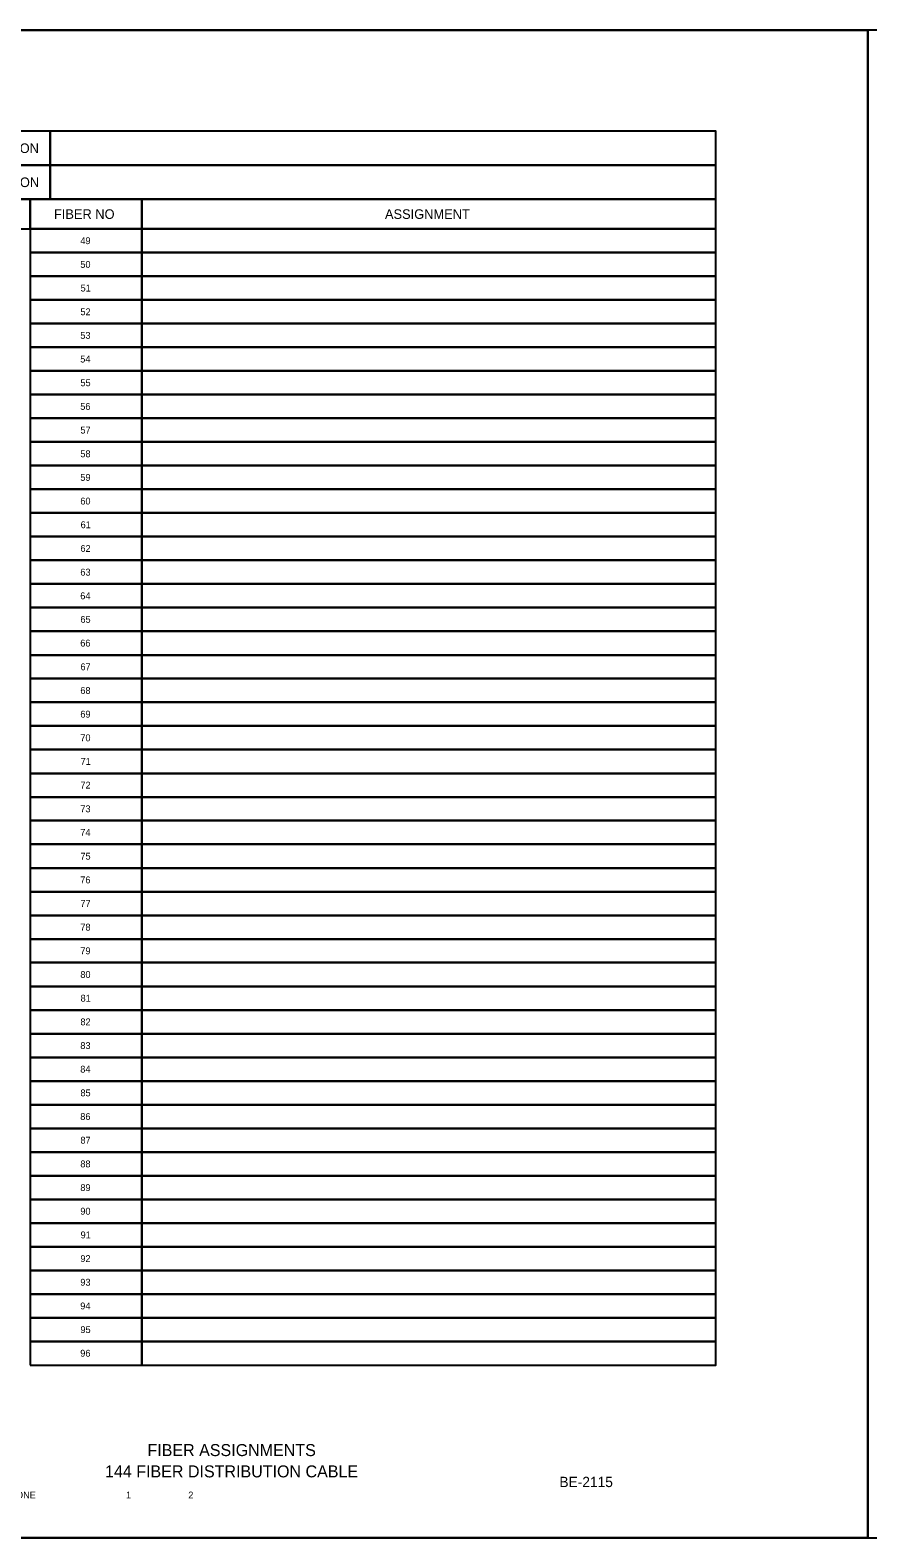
# Model space of a CAD drawing. Extents: x 2262604.53 to 2262610.19, y -3123854.81 to -3123852.98.
# Drawn here: x 2262606.341 to 2262607.36, y -3123854.81 to -3123852.976 of the extents above; entities that cross this region are included whole.
import ezdxf

# ---------------------------------------------------------------- set-up
doc = ezdxf.new("R2010")
doc.units = 0
for name, color, linetype in [('SH_General_Details', 7, 'Continuous'), ('SH_Named_Boundary', 7, 'Continuous'), ('SH_Printer_Plotting_Border', 7, 'Continuous')]:
    doc.layers.add(name, color=color, linetype=linetype)

msp = doc.modelspace()

# ---------------------------------------------------------------- linework, layer by layer
at = {"layer": 'SH_General_Details'}
for points in [[(2262606.0054, -3123853.1405), (2262606.3652, -3123853.1405), (2262606.3652, -3123853.0991), (2262606.0054, -3123853.0991)], [(2262606.3652, -3123853.1405), (2262607.1747, -3123853.1405), (2262607.1747, -3123853.0991), (2262606.3652, -3123853.0991)], [(2262606.0054, -3123853.1819), (2262606.3652, -3123853.1819), (2262606.3652, -3123853.1405), (2262606.0054, -3123853.1405)], [(2262606.3652, -3123853.1819), (2262607.1747, -3123853.1819), (2262607.1747, -3123853.1405), (2262606.3652, -3123853.1405)], [(2262606.2052, -3123853.2179), (2262606.341, -3123853.2179), (2262606.341, -3123853.1819), (2262606.2052, -3123853.1819)], [(2262606.341, -3123853.2179), (2262606.4768, -3123853.2179), (2262606.4768, -3123853.1819), (2262606.341, -3123853.1819)], [(2262606.4768, -3123853.2179), (2262607.1747, -3123853.2179), (2262607.1747, -3123853.1819), (2262606.4768, -3123853.1819)], [(2262606.341, -3123853.2466), (2262606.4768, -3123853.2466), (2262606.4768, -3123853.2179), (2262606.341, -3123853.2179)], [(2262606.4768, -3123853.2466), (2262607.1747, -3123853.2466), (2262607.1747, -3123853.2179), (2262606.4768, -3123853.2179)], [(2262606.341, -3123853.2754), (2262606.4768, -3123853.2754), (2262606.4768, -3123853.2466), (2262606.341, -3123853.2466)], [(2262606.4768, -3123853.2754), (2262607.1747, -3123853.2754), (2262607.1747, -3123853.2466), (2262606.4768, -3123853.2466)], [(2262606.341, -3123853.3042), (2262606.4768, -3123853.3042), (2262606.4768, -3123853.2754), (2262606.341, -3123853.2754)], [(2262606.4768, -3123853.3042), (2262607.1747, -3123853.3042), (2262607.1747, -3123853.2754), (2262606.4768, -3123853.2754)], [(2262606.341, -3123853.333), (2262606.4768, -3123853.333), (2262606.4768, -3123853.3042), (2262606.341, -3123853.3042)], [(2262606.4768, -3123853.333), (2262607.1747, -3123853.333), (2262607.1747, -3123853.3042), (2262606.4768, -3123853.3042)], [(2262606.341, -3123853.3618), (2262606.4768, -3123853.3618), (2262606.4768, -3123853.333), (2262606.341, -3123853.333)], [(2262606.4768, -3123853.3618), (2262607.1747, -3123853.3618), (2262607.1747, -3123853.333), (2262606.4768, -3123853.333)], [(2262606.341, -3123853.3906), (2262606.4768, -3123853.3906), (2262606.4768, -3123853.3618), (2262606.341, -3123853.3618)], [(2262606.4768, -3123853.3906), (2262607.1747, -3123853.3906), (2262607.1747, -3123853.3618), (2262606.4768, -3123853.3618)], [(2262606.341, -3123853.4193), (2262606.4768, -3123853.4193), (2262606.4768, -3123853.3906), (2262606.341, -3123853.3906)], [(2262606.4768, -3123853.4193), (2262607.1747, -3123853.4193), (2262607.1747, -3123853.3906), (2262606.4768, -3123853.3906)], [(2262606.341, -3123853.4481), (2262606.4768, -3123853.4481), (2262606.4768, -3123853.4193), (2262606.341, -3123853.4193)], [(2262606.4768, -3123853.4481), (2262607.1747, -3123853.4481), (2262607.1747, -3123853.4193), (2262606.4768, -3123853.4193)], [(2262606.341, -3123853.4769), (2262606.4768, -3123853.4769), (2262606.4768, -3123853.4481), (2262606.341, -3123853.4481)], [(2262606.4768, -3123853.4769), (2262607.1747, -3123853.4769), (2262607.1747, -3123853.4481), (2262606.4768, -3123853.4481)], [(2262606.341, -3123853.5057), (2262606.4768, -3123853.5057), (2262606.4768, -3123853.4769), (2262606.341, -3123853.4769)], [(2262606.4768, -3123853.5057), (2262607.1747, -3123853.5057), (2262607.1747, -3123853.4769), (2262606.4768, -3123853.4769)], [(2262606.341, -3123853.5345), (2262606.4768, -3123853.5345), (2262606.4768, -3123853.5057), (2262606.341, -3123853.5057)], [(2262606.4768, -3123853.5345), (2262607.1747, -3123853.5345), (2262607.1747, -3123853.5057), (2262606.4768, -3123853.5057)], [(2262606.341, -3123853.5633), (2262606.4768, -3123853.5633), (2262606.4768, -3123853.5345), (2262606.341, -3123853.5345)], [(2262606.4768, -3123853.5633), (2262607.1747, -3123853.5633), (2262607.1747, -3123853.5345), (2262606.4768, -3123853.5345)], [(2262606.341, -3123853.592), (2262606.4768, -3123853.592), (2262606.4768, -3123853.5633), (2262606.341, -3123853.5633)], [(2262606.4768, -3123853.592), (2262607.1747, -3123853.592), (2262607.1747, -3123853.5633), (2262606.4768, -3123853.5633)], [(2262606.341, -3123853.6208), (2262606.4768, -3123853.6208), (2262606.4768, -3123853.592), (2262606.341, -3123853.592)], [(2262606.4768, -3123853.6208), (2262607.1747, -3123853.6208), (2262607.1747, -3123853.592), (2262606.4768, -3123853.592)], [(2262606.341, -3123853.6496), (2262606.4768, -3123853.6496), (2262606.4768, -3123853.6208), (2262606.341, -3123853.6208)], [(2262606.4768, -3123853.6496), (2262607.1747, -3123853.6496), (2262607.1747, -3123853.6208), (2262606.4768, -3123853.6208)], [(2262606.341, -3123853.6784), (2262606.4768, -3123853.6784), (2262606.4768, -3123853.6496), (2262606.341, -3123853.6496)], [(2262606.4768, -3123853.6784), (2262607.1747, -3123853.6784), (2262607.1747, -3123853.6496), (2262606.4768, -3123853.6496)], [(2262606.341, -3123853.7072), (2262606.4768, -3123853.7072), (2262606.4768, -3123853.6784), (2262606.341, -3123853.6784)], [(2262606.4768, -3123853.7072), (2262607.1747, -3123853.7072), (2262607.1747, -3123853.6784), (2262606.4768, -3123853.6784)], [(2262606.341, -3123853.736), (2262606.4768, -3123853.736), (2262606.4768, -3123853.7072), (2262606.341, -3123853.7072)], [(2262606.4768, -3123853.736), (2262607.1747, -3123853.736), (2262607.1747, -3123853.7072), (2262606.4768, -3123853.7072)], [(2262606.341, -3123853.7647), (2262606.4768, -3123853.7647), (2262606.4768, -3123853.736), (2262606.341, -3123853.736)], [(2262606.4768, -3123853.7647), (2262607.1747, -3123853.7647), (2262607.1747, -3123853.736), (2262606.4768, -3123853.736)], [(2262606.341, -3123853.7935), (2262606.4768, -3123853.7935), (2262606.4768, -3123853.7647), (2262606.341, -3123853.7647)], [(2262606.4768, -3123853.7935), (2262607.1747, -3123853.7935), (2262607.1747, -3123853.7647), (2262606.4768, -3123853.7647)], [(2262606.341, -3123853.8223), (2262606.4768, -3123853.8223), (2262606.4768, -3123853.7935), (2262606.341, -3123853.7935)], [(2262606.4768, -3123853.8223), (2262607.1747, -3123853.8223), (2262607.1747, -3123853.7935), (2262606.4768, -3123853.7935)], [(2262606.341, -3123853.8511), (2262606.4768, -3123853.8511), (2262606.4768, -3123853.8223), (2262606.341, -3123853.8223)], [(2262606.4768, -3123853.8511), (2262607.1747, -3123853.8511), (2262607.1747, -3123853.8223), (2262606.4768, -3123853.8223)], [(2262606.341, -3123853.8799), (2262606.4768, -3123853.8799), (2262606.4768, -3123853.8511), (2262606.341, -3123853.8511)], [(2262606.4768, -3123853.8799), (2262607.1747, -3123853.8799), (2262607.1747, -3123853.8511), (2262606.4768, -3123853.8511)], [(2262606.341, -3123853.9087), (2262606.4768, -3123853.9087), (2262606.4768, -3123853.8799), (2262606.341, -3123853.8799)], [(2262606.4768, -3123853.9087), (2262607.1747, -3123853.9087), (2262607.1747, -3123853.8799), (2262606.4768, -3123853.8799)], [(2262606.341, -3123853.9374), (2262606.4768, -3123853.9374), (2262606.4768, -3123853.9087), (2262606.341, -3123853.9087)], [(2262606.4768, -3123853.9374), (2262607.1747, -3123853.9374), (2262607.1747, -3123853.9087), (2262606.4768, -3123853.9087)], [(2262606.341, -3123853.9662), (2262606.4768, -3123853.9662), (2262606.4768, -3123853.9374), (2262606.341, -3123853.9374)], [(2262606.4768, -3123853.9662), (2262607.1747, -3123853.9662), (2262607.1747, -3123853.9374), (2262606.4768, -3123853.9374)], [(2262606.341, -3123853.995), (2262606.4768, -3123853.995), (2262606.4768, -3123853.9662), (2262606.341, -3123853.9662)], [(2262606.4768, -3123853.995), (2262607.1747, -3123853.995), (2262607.1747, -3123853.9662), (2262606.4768, -3123853.9662)], [(2262606.341, -3123854.0238), (2262606.4768, -3123854.0238), (2262606.4768, -3123853.995), (2262606.341, -3123853.995)], [(2262606.4768, -3123854.0238), (2262607.1747, -3123854.0238), (2262607.1747, -3123853.995), (2262606.4768, -3123853.995)], [(2262606.341, -3123854.0526), (2262606.4768, -3123854.0526), (2262606.4768, -3123854.0238), (2262606.341, -3123854.0238)], [(2262606.4768, -3123854.0526), (2262607.1747, -3123854.0526), (2262607.1747, -3123854.0238), (2262606.4768, -3123854.0238)], [(2262606.341, -3123854.0814), (2262606.4768, -3123854.0814), (2262606.4768, -3123854.0526), (2262606.341, -3123854.0526)], [(2262606.4768, -3123854.0814), (2262607.1747, -3123854.0814), (2262607.1747, -3123854.0526), (2262606.4768, -3123854.0526)], [(2262606.341, -3123854.1101), (2262606.4768, -3123854.1101), (2262606.4768, -3123854.0814), (2262606.341, -3123854.0814)], [(2262606.4768, -3123854.1101), (2262607.1747, -3123854.1101), (2262607.1747, -3123854.0814), (2262606.4768, -3123854.0814)], [(2262606.341, -3123854.1389), (2262606.4768, -3123854.1389), (2262606.4768, -3123854.1101), (2262606.341, -3123854.1101)], [(2262606.4768, -3123854.1389), (2262607.1747, -3123854.1389), (2262607.1747, -3123854.1101), (2262606.4768, -3123854.1101)], [(2262606.341, -3123854.1677), (2262606.4768, -3123854.1677), (2262606.4768, -3123854.1389), (2262606.341, -3123854.1389)], [(2262606.4768, -3123854.1677), (2262607.1747, -3123854.1677), (2262607.1747, -3123854.1389), (2262606.4768, -3123854.1389)], [(2262606.341, -3123854.1965), (2262606.4768, -3123854.1965), (2262606.4768, -3123854.1677), (2262606.341, -3123854.1677)], [(2262606.4768, -3123854.1965), (2262607.1747, -3123854.1965), (2262607.1747, -3123854.1677), (2262606.4768, -3123854.1677)], [(2262606.341, -3123854.2253), (2262606.4768, -3123854.2253), (2262606.4768, -3123854.1965), (2262606.341, -3123854.1965)], [(2262606.4768, -3123854.2253), (2262607.1747, -3123854.2253), (2262607.1747, -3123854.1965), (2262606.4768, -3123854.1965)], [(2262606.341, -3123854.2541), (2262606.4768, -3123854.2541), (2262606.4768, -3123854.2253), (2262606.341, -3123854.2253)], [(2262606.4768, -3123854.2541), (2262607.1747, -3123854.2541), (2262607.1747, -3123854.2253), (2262606.4768, -3123854.2253)], [(2262606.341, -3123854.2828), (2262606.4768, -3123854.2828), (2262606.4768, -3123854.2541), (2262606.341, -3123854.2541)], [(2262606.4768, -3123854.2828), (2262607.1747, -3123854.2828), (2262607.1747, -3123854.2541), (2262606.4768, -3123854.2541)], [(2262606.341, -3123854.3116), (2262606.4768, -3123854.3116), (2262606.4768, -3123854.2828), (2262606.341, -3123854.2828)], [(2262606.4768, -3123854.3116), (2262607.1747, -3123854.3116), (2262607.1747, -3123854.2828), (2262606.4768, -3123854.2828)], [(2262606.341, -3123854.3404), (2262606.4768, -3123854.3404), (2262606.4768, -3123854.3116), (2262606.341, -3123854.3116)], [(2262606.4768, -3123854.3404), (2262607.1747, -3123854.3404), (2262607.1747, -3123854.3116), (2262606.4768, -3123854.3116)], [(2262606.341, -3123854.3692), (2262606.4768, -3123854.3692), (2262606.4768, -3123854.3404), (2262606.341, -3123854.3404)], [(2262606.4768, -3123854.3692), (2262607.1747, -3123854.3692), (2262607.1747, -3123854.3404), (2262606.4768, -3123854.3404)], [(2262606.341, -3123854.398), (2262606.4768, -3123854.398), (2262606.4768, -3123854.3692), (2262606.341, -3123854.3692)], [(2262606.4768, -3123854.398), (2262607.1747, -3123854.398), (2262607.1747, -3123854.3692), (2262606.4768, -3123854.3692)], [(2262606.341, -3123854.4268), (2262606.4768, -3123854.4268), (2262606.4768, -3123854.398), (2262606.341, -3123854.398)], [(2262606.4768, -3123854.4268), (2262607.1747, -3123854.4268), (2262607.1747, -3123854.398), (2262606.4768, -3123854.398)], [(2262606.341, -3123854.4555), (2262606.4768, -3123854.4555), (2262606.4768, -3123854.4268), (2262606.341, -3123854.4268)], [(2262606.4768, -3123854.4555), (2262607.1747, -3123854.4555), (2262607.1747, -3123854.4268), (2262606.4768, -3123854.4268)], [(2262606.341, -3123854.4843), (2262606.4768, -3123854.4843), (2262606.4768, -3123854.4555), (2262606.341, -3123854.4555)], [(2262606.4768, -3123854.4843), (2262607.1747, -3123854.4843), (2262607.1747, -3123854.4555), (2262606.4768, -3123854.4555)], [(2262606.341, -3123854.5131), (2262606.4768, -3123854.5131), (2262606.4768, -3123854.4843), (2262606.341, -3123854.4843)], [(2262606.4768, -3123854.5131), (2262607.1747, -3123854.5131), (2262607.1747, -3123854.4843), (2262606.4768, -3123854.4843)], [(2262606.341, -3123854.5419), (2262606.4768, -3123854.5419), (2262606.4768, -3123854.5131), (2262606.341, -3123854.5131)], [(2262606.4768, -3123854.5419), (2262607.1747, -3123854.5419), (2262607.1747, -3123854.5131), (2262606.4768, -3123854.5131)], [(2262606.341, -3123854.5707), (2262606.4768, -3123854.5707), (2262606.4768, -3123854.5419), (2262606.341, -3123854.5419)], [(2262606.4768, -3123854.5707), (2262607.1747, -3123854.5707), (2262607.1747, -3123854.5419), (2262606.4768, -3123854.5419)], [(2262606.341, -3123854.5995), (2262606.4768, -3123854.5995), (2262606.4768, -3123854.5707), (2262606.341, -3123854.5707)], [(2262606.4768, -3123854.5995), (2262607.1747, -3123854.5995), (2262607.1747, -3123854.5707), (2262606.4768, -3123854.5707)]]:
    msp.add_lwpolyline(points, close=True, dxfattribs=at)
at = {"layer": 'SH_Named_Boundary'}
for points in [[(2262604.5262, -3123854.8095), (2262607.3596, -3123854.8095), (2262607.3596, -3123852.9762), (2262604.5262, -3123852.9762)], [(2262607.3596, -3123854.8095), (2262610.1929, -3123854.8095), (2262610.1929, -3123852.9762), (2262607.3596, -3123852.9762)]]:
    msp.add_lwpolyline(points, close=True, dxfattribs=at)
at = {"layer": 'SH_Printer_Plotting_Border'}
msp.add_lwpolyline([(2262604.5262, -3123852.9762), (2262607.3596, -3123852.9762), (2262607.3596, -3123854.8095), (2262604.5262, -3123854.8095)], close=True, dxfattribs=at)

# ---------------------------------------------------------------- texts
at = {"layer": 'SH_General_Details'}
for s, height, p in [('ORIGINATION', 0.011667, (2262606.2485, -3123853.1256)), ('DESTINATION', 0.011667, (2262606.247, -3123853.167)), ('FIBER NO', 0.01167, (2262606.3699, -3123853.2057)), ('ASSIGNMENT', 0.01167, (2262606.7724, -3123853.2057)), ('49', 0.00833, (2262606.402, -3123853.2364)), ('50', 0.00833, (2262606.402, -3123853.2652)), ('51', 0.00833, (2262606.4023, -3123853.294)), ('52', 0.00833, (2262606.4021, -3123853.3228)), ('53', 0.00833, (2262606.402, -3123853.3515)), ('54', 0.00833, (2262606.4019, -3123853.3803)), ('55', 0.00833, (2262606.4021, -3123853.4091)), ('56', 0.00833, (2262606.4019, -3123853.4379)), ('57', 0.00833, (2262606.4021, -3123853.4667)), ('58', 0.00833, (2262606.402, -3123853.4955)), ('59', 0.00833, (2262606.402, -3123853.5242)), ('60', 0.00833, (2262606.402, -3123853.553)), ('61', 0.00833, (2262606.4023, -3123853.5818)), ('62', 0.00833, (2262606.4021, -3123853.6106)), ('63', 0.00833, (2262606.402, -3123853.6394)), ('64', 0.00833, (2262606.4019, -3123853.6682)), ('65', 0.00833, (2262606.4021, -3123853.6969)), ('66', 0.00833, (2262606.4019, -3123853.7257)), ('67', 0.00833, (2262606.4021, -3123853.7545)), ('68', 0.00833, (2262606.402, -3123853.7833)), ('69', 0.00833, (2262606.402, -3123853.8121)), ('70', 0.00833, (2262606.402, -3123853.8409)), ('71', 0.00833, (2262606.4023, -3123853.8696)), ('72', 0.00833, (2262606.4021, -3123853.8984)), ('73', 0.00833, (2262606.402, -3123853.9272)), ('74', 0.00833, (2262606.4019, -3123853.956)), ('75', 0.00833, (2262606.4021, -3123853.9848)), ('76', 0.00833, (2262606.4019, -3123854.0136)), ('77', 0.00833, (2262606.4021, -3123854.0423)), ('78', 0.00833, (2262606.402, -3123854.0711)), ('79', 0.00833, (2262606.402, -3123854.0999)), ('80', 0.00833, (2262606.402, -3123854.1287)), ('81', 0.00833, (2262606.4023, -3123854.1575)), ('82', 0.00833, (2262606.4021, -3123854.1863)), ('83', 0.00833, (2262606.402, -3123854.2151)), ('84', 0.00833, (2262606.4019, -3123854.2438)), ('85', 0.00833, (2262606.4021, -3123854.2726)), ('86', 0.00833, (2262606.4019, -3123854.3014)), ('87', 0.00833, (2262606.4021, -3123854.3302)), ('88', 0.00833, (2262606.402, -3123854.359)), ('89', 0.00833, (2262606.402, -3123854.3878)), ('90', 0.00833, (2262606.402, -3123854.4165)), ('91', 0.00833, (2262606.4023, -3123854.4453)), ('92', 0.00833, (2262606.4021, -3123854.4741)), ('93', 0.00833, (2262606.402, -3123854.5029)), ('94', 0.00833, (2262606.4019, -3123854.5317)), ('95', 0.00833, (2262606.4021, -3123854.5605)), ('96', 0.00833, (2262606.4019, -3123854.5892)), ('FIBER ASSIGNMENTS', 0.014583, (2262606.4836, -3123854.7101)), ('144 FIBER DISTRIBUTION CABLE', 0.014583, (2262606.432, -3123854.736)), ('BE-2115', 0.0125, (2262606.9845, -3123854.7478)), ('NONE', 0.00833, (2262606.3157, -3123854.7616)), (' 1', 0.00833, (2262606.4544, -3123854.7616)), ('2', 0.00833, (2262606.5332, -3123854.7616))]:
    msp.add_text(s, height=height, dxfattribs=at).set_placement(p)

doc.saveas('drawing.dxf')
